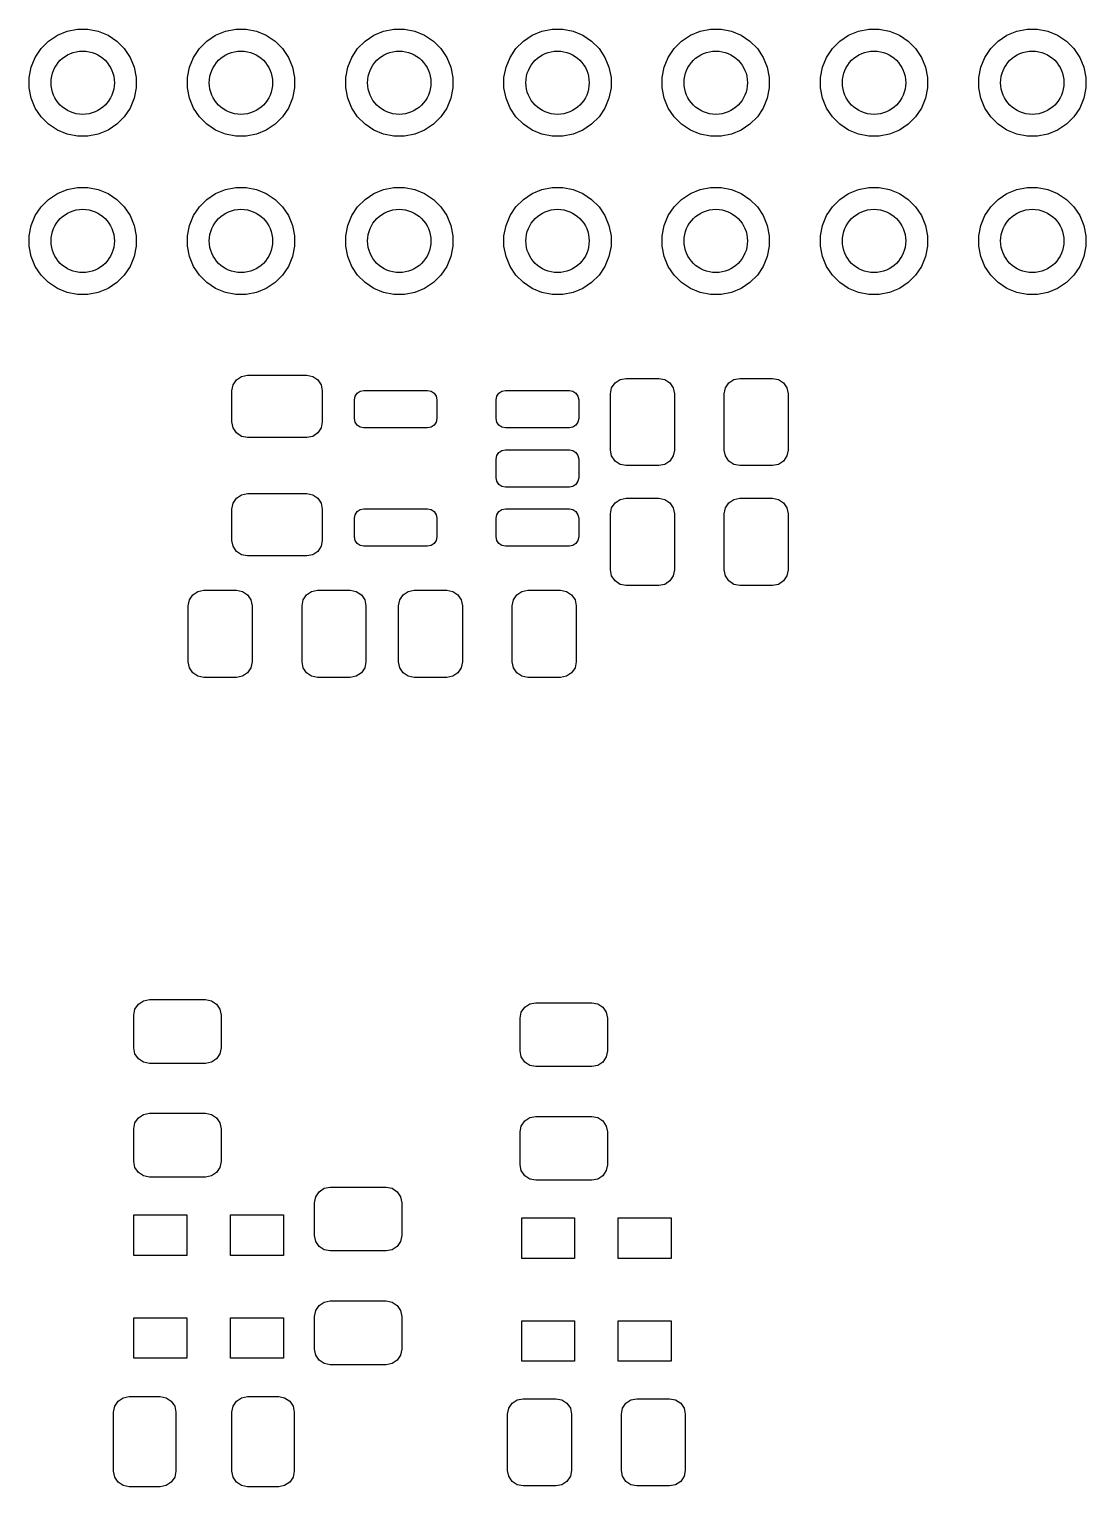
# Model space of a CAD drawing. Header units: inches. Extents: x 1.93 to 4.45, y -4.26 to -2.08.
# Drawn here: x 3.105 to 3.773, y -3.042 to -2.121 of the extents above; entities that cross this region are included whole.
import ezdxf

# ---------------------------------------------------------------- set-up
doc = ezdxf.new("R2010")
doc.units = ezdxf.units.IN
doc.header["$MEASUREMENT"] = 0
doc.layers.add('BLACK', color=250, linetype='CONTINUOUS')

msp = doc.modelspace()

# ---------------------------------------------------------------- linework, layer by layer
at = {"layer": 'BLACK', "linetype": 'CONTINUOUS'}
for p, q in [((3.11741, -2.12844), (3.12295, -2.12474)), ((3.12295, -2.12474), (3.12911, -2.12219)), ((3.12911, -2.12219), (3.13564, -2.12089)), ((3.13564, -2.12089), (3.14231, -2.12089)), ((3.14231, -2.12089), (3.14885, -2.12219)), ((3.14885, -2.12219), (3.155, -2.12474)), ((3.155, -2.12474), (3.16055, -2.12844)), ((3.21741, -2.12844), (3.22295, -2.12474)), ((3.22295, -2.12474), (3.22911, -2.12219)), ((3.22911, -2.12219), (3.23564, -2.12089)), ((3.23564, -2.12089), (3.24231, -2.12089)), ((3.24231, -2.12089), (3.24885, -2.12219)), ((3.24885, -2.12219), (3.255, -2.12474)), ((3.255, -2.12474), (3.26055, -2.12844)), ((3.31741, -2.12844), (3.32295, -2.12474)), ((3.32295, -2.12474), (3.32911, -2.12219)), ((3.32911, -2.12219), (3.33564, -2.12089)), ((3.33564, -2.12089), (3.34231, -2.12089)), ((3.34231, -2.12089), (3.34885, -2.12219)), ((3.34885, -2.12219), (3.355, -2.12474)), ((3.355, -2.12474), (3.36055, -2.12844)), ((3.41741, -2.12844), (3.42295, -2.12474)), ((3.42295, -2.12474), (3.42911, -2.12219)), ((3.42911, -2.12219), (3.43564, -2.12089)), ((3.43564, -2.12089), (3.44231, -2.12089)), ((3.44231, -2.12089), (3.44885, -2.12219)), ((3.44885, -2.12219), (3.455, -2.12474)), ((3.455, -2.12474), (3.46055, -2.12844)), ((3.51741, -2.12844), (3.52295, -2.12474)), ((3.52295, -2.12474), (3.52911, -2.12219)), ((3.52911, -2.12219), (3.53564, -2.12089)), ((3.53564, -2.12089), (3.54231, -2.12089)), ((3.54231, -2.12089), (3.54885, -2.12219)), ((3.54885, -2.12219), (3.555, -2.12474)), ((3.555, -2.12474), (3.56055, -2.12844)), ((3.61741, -2.12844), (3.62295, -2.12474)), ((3.62295, -2.12474), (3.62911, -2.12219)), ((3.62911, -2.12219), (3.63564, -2.12089)), ((3.63564, -2.12089), (3.64231, -2.12089)), ((3.64231, -2.12089), (3.64885, -2.12219)), ((3.64885, -2.12219), (3.655, -2.12474)), ((3.655, -2.12474), (3.66055, -2.12844)), ((3.71741, -2.12844), (3.72295, -2.12474)), ((3.72295, -2.12474), (3.72911, -2.12219)), ((3.72911, -2.12219), (3.73564, -2.12089)), ((3.73564, -2.12089), (3.74231, -2.12089)), ((3.74231, -2.12089), (3.74885, -2.12219)), ((3.74885, -2.12219), (3.755, -2.12474)), ((3.755, -2.12474), (3.76055, -2.12844)), ((3.10899, -2.1387), (3.11269, -2.13316)), ((3.11269, -2.13316), (3.11741, -2.12844)), ((3.16055, -2.12844), (3.16526, -2.13316)), ((3.16526, -2.13316), (3.16896, -2.1387)), ((3.20899, -2.1387), (3.21269, -2.13316)), ((3.21269, -2.13316), (3.21741, -2.12844)), ((3.26055, -2.12844), (3.26526, -2.13316)), ((3.26526, -2.13316), (3.26896, -2.1387)), ((3.30899, -2.1387), (3.31269, -2.13316)), ((3.31269, -2.13316), (3.31741, -2.12844)), ((3.36055, -2.12844), (3.36526, -2.13316)), ((3.36526, -2.13316), (3.36896, -2.1387)), ((3.40899, -2.1387), (3.41269, -2.13316)), ((3.41269, -2.13316), (3.41741, -2.12844)), ((3.46055, -2.12844), (3.46526, -2.13316)), ((3.46526, -2.13316), (3.46896, -2.1387)), ((3.50899, -2.1387), (3.51269, -2.13316)), ((3.51269, -2.13316), (3.51741, -2.12844)), ((3.56055, -2.12844), (3.56526, -2.13316)), ((3.56526, -2.13316), (3.56896, -2.1387)), ((3.60899, -2.1387), (3.61269, -2.13316)), ((3.61269, -2.13316), (3.61741, -2.12844)), ((3.66055, -2.12844), (3.66526, -2.13316)), ((3.66526, -2.13316), (3.66896, -2.1387)), ((3.70899, -2.1387), (3.71269, -2.13316)), ((3.71269, -2.13316), (3.71741, -2.12844)), ((3.76055, -2.12844), (3.76526, -2.13316)), ((3.76526, -2.13316), (3.76896, -2.1387)), ((3.10514, -2.15139), (3.10644, -2.14485)), ((3.10644, -2.14485), (3.10899, -2.1387)), ((3.16896, -2.1387), (3.17151, -2.14485)), ((3.17151, -2.14485), (3.17281, -2.15139)), ((3.20514, -2.15139), (3.20644, -2.14485)), ((3.20644, -2.14485), (3.20899, -2.1387)), ((3.26896, -2.1387), (3.27151, -2.14485)), ((3.27151, -2.14485), (3.27281, -2.15139)), ((3.30514, -2.15139), (3.30644, -2.14485)), ((3.30644, -2.14485), (3.30899, -2.1387)), ((3.36896, -2.1387), (3.37151, -2.14485)), ((3.37151, -2.14485), (3.37281, -2.15139)), ((3.40514, -2.15139), (3.40644, -2.14485)), ((3.40644, -2.14485), (3.40899, -2.1387)), ((3.46896, -2.1387), (3.47151, -2.14485)), ((3.47151, -2.14485), (3.47281, -2.15139)), ((3.50514, -2.15139), (3.50644, -2.14485)), ((3.50644, -2.14485), (3.50899, -2.1387)), ((3.56896, -2.1387), (3.57151, -2.14485)), ((3.57151, -2.14485), (3.57281, -2.15139)), ((3.60514, -2.15139), (3.60644, -2.14485)), ((3.60644, -2.14485), (3.60899, -2.1387)), ((3.66896, -2.1387), (3.67151, -2.14485)), ((3.67151, -2.14485), (3.67281, -2.15139)), ((3.70514, -2.15139), (3.70644, -2.14485)), ((3.70644, -2.14485), (3.70899, -2.1387)), ((3.76896, -2.1387), (3.77151, -2.14485)), ((3.77151, -2.14485), (3.77281, -2.15139)), ((3.10514, -2.15806), (3.10514, -2.15139)), ((3.17281, -2.15139), (3.17281, -2.15806)), ((3.20514, -2.15806), (3.20514, -2.15139)), ((3.27281, -2.15139), (3.27281, -2.15806)), ((3.30514, -2.15806), (3.30514, -2.15139)), ((3.37281, -2.15139), (3.37281, -2.15806)), ((3.40514, -2.15806), (3.40514, -2.15139)), ((3.47281, -2.15139), (3.47281, -2.15806)), ((3.50514, -2.15806), (3.50514, -2.15139)), ((3.57281, -2.15139), (3.57281, -2.15806)), ((3.60514, -2.15806), (3.60514, -2.15139)), ((3.67281, -2.15139), (3.67281, -2.15806)), ((3.70514, -2.15806), (3.70514, -2.15139)), ((3.77281, -2.15139), (3.77281, -2.15806)), ((3.10644, -2.16459), (3.10514, -2.15806)), ((3.17281, -2.15806), (3.17151, -2.16459)), ((3.20644, -2.16459), (3.20514, -2.15806)), ((3.27281, -2.15806), (3.27151, -2.16459)), ((3.30644, -2.16459), (3.30514, -2.15806)), ((3.37281, -2.15806), (3.37151, -2.16459)), ((3.40644, -2.16459), (3.40514, -2.15806)), ((3.47281, -2.15806), (3.47151, -2.16459)), ((3.50644, -2.16459), (3.50514, -2.15806)), ((3.57281, -2.15806), (3.57151, -2.16459)), ((3.60644, -2.16459), (3.60514, -2.15806)), ((3.67281, -2.15806), (3.67151, -2.16459)), ((3.70644, -2.16459), (3.70514, -2.15806)), ((3.77281, -2.15806), (3.77151, -2.16459)), ((3.10899, -2.17075), (3.10644, -2.16459)), ((3.11269, -2.17629), (3.10899, -2.17075)), ((3.16896, -2.17075), (3.16526, -2.17629)), ((3.17151, -2.16459), (3.16896, -2.17075)), ((3.20899, -2.17075), (3.20644, -2.16459)), ((3.21269, -2.17629), (3.20899, -2.17075)), ((3.26896, -2.17075), (3.26526, -2.17629)), ((3.27151, -2.16459), (3.26896, -2.17075)), ((3.30899, -2.17075), (3.30644, -2.16459)), ((3.31269, -2.17629), (3.30899, -2.17075)), ((3.36896, -2.17075), (3.36526, -2.17629)), ((3.37151, -2.16459), (3.36896, -2.17075)), ((3.40899, -2.17075), (3.40644, -2.16459)), ((3.41269, -2.17629), (3.40899, -2.17075)), ((3.46896, -2.17075), (3.46526, -2.17629)), ((3.47151, -2.16459), (3.46896, -2.17075)), ((3.50899, -2.17075), (3.50644, -2.16459)), ((3.51269, -2.17629), (3.50899, -2.17075)), ((3.56896, -2.17075), (3.56526, -2.17629)), ((3.57151, -2.16459), (3.56896, -2.17075)), ((3.60899, -2.17075), (3.60644, -2.16459)), ((3.61269, -2.17629), (3.60899, -2.17075)), ((3.66896, -2.17075), (3.66526, -2.17629)), ((3.67151, -2.16459), (3.66896, -2.17075)), ((3.70899, -2.17075), (3.70644, -2.16459)), ((3.71269, -2.17629), (3.70899, -2.17075)), ((3.76896, -2.17075), (3.76526, -2.17629)), ((3.77151, -2.16459), (3.76896, -2.17075)), ((3.11741, -2.18101), (3.11269, -2.17629)), ((3.12295, -2.18471), (3.11741, -2.18101)), ((3.16055, -2.18101), (3.155, -2.18471)), ((3.16526, -2.17629), (3.16055, -2.18101)), ((3.21741, -2.18101), (3.21269, -2.17629)), ((3.22295, -2.18471), (3.21741, -2.18101)), ((3.26055, -2.18101), (3.255, -2.18471)), ((3.26526, -2.17629), (3.26055, -2.18101)), ((3.31741, -2.18101), (3.31269, -2.17629)), ((3.32295, -2.18471), (3.31741, -2.18101)), ((3.36055, -2.18101), (3.355, -2.18471)), ((3.36526, -2.17629), (3.36055, -2.18101)), ((3.41741, -2.18101), (3.41269, -2.17629)), ((3.42295, -2.18471), (3.41741, -2.18101)), ((3.46055, -2.18101), (3.455, -2.18471)), ((3.46526, -2.17629), (3.46055, -2.18101)), ((3.51741, -2.18101), (3.51269, -2.17629)), ((3.52295, -2.18471), (3.51741, -2.18101)), ((3.56055, -2.18101), (3.555, -2.18471)), ((3.56526, -2.17629), (3.56055, -2.18101)), ((3.61741, -2.18101), (3.61269, -2.17629)), ((3.62295, -2.18471), (3.61741, -2.18101)), ((3.66055, -2.18101), (3.655, -2.18471)), ((3.66526, -2.17629), (3.66055, -2.18101)), ((3.71741, -2.18101), (3.71269, -2.17629)), ((3.72295, -2.18471), (3.71741, -2.18101)), ((3.76055, -2.18101), (3.755, -2.18471)), ((3.76526, -2.17629), (3.76055, -2.18101)), ((3.12911, -2.18726), (3.12295, -2.18471)), ((3.13564, -2.18856), (3.12911, -2.18726)), ((3.14231, -2.18856), (3.13564, -2.18856)), ((3.14885, -2.18726), (3.14231, -2.18856)), ((3.155, -2.18471), (3.14885, -2.18726)), ((3.22911, -2.18726), (3.22295, -2.18471)), ((3.23564, -2.18856), (3.22911, -2.18726)), ((3.24231, -2.18856), (3.23564, -2.18856)), ((3.24885, -2.18726), (3.24231, -2.18856)), ((3.255, -2.18471), (3.24885, -2.18726)), ((3.32911, -2.18726), (3.32295, -2.18471)), ((3.33564, -2.18856), (3.32911, -2.18726)), ((3.34231, -2.18856), (3.33564, -2.18856)), ((3.34885, -2.18726), (3.34231, -2.18856)), ((3.355, -2.18471), (3.34885, -2.18726)), ((3.42911, -2.18726), (3.42295, -2.18471)), ((3.43564, -2.18856), (3.42911, -2.18726)), ((3.44231, -2.18856), (3.43564, -2.18856)), ((3.44885, -2.18726), (3.44231, -2.18856)), ((3.455, -2.18471), (3.44885, -2.18726)), ((3.52911, -2.18726), (3.52295, -2.18471)), ((3.53564, -2.18856), (3.52911, -2.18726)), ((3.54231, -2.18856), (3.53564, -2.18856)), ((3.54885, -2.18726), (3.54231, -2.18856)), ((3.555, -2.18471), (3.54885, -2.18726)), ((3.62911, -2.18726), (3.62295, -2.18471)), ((3.63564, -2.18856), (3.62911, -2.18726)), ((3.64231, -2.18856), (3.63564, -2.18856)), ((3.64885, -2.18726), (3.64231, -2.18856)), ((3.655, -2.18471), (3.64885, -2.18726)), ((3.72911, -2.18726), (3.72295, -2.18471)), ((3.73564, -2.18856), (3.72911, -2.18726)), ((3.74231, -2.18856), (3.73564, -2.18856)), ((3.74885, -2.18726), (3.74231, -2.18856)), ((3.755, -2.18471), (3.74885, -2.18726)), ((3.11269, -2.23316), (3.11741, -2.22844)), ((3.11741, -2.22844), (3.12295, -2.22474)), ((3.12295, -2.22474), (3.12911, -2.22219)), ((3.12911, -2.22219), (3.13564, -2.22089)), ((3.13564, -2.22089), (3.14231, -2.22089)), ((3.14231, -2.22089), (3.14885, -2.22219)), ((3.14885, -2.22219), (3.155, -2.22474)), ((3.155, -2.22474), (3.16055, -2.22844)), ((3.16055, -2.22844), (3.16526, -2.23316)), ((3.21269, -2.23316), (3.21741, -2.22844)), ((3.21741, -2.22844), (3.22295, -2.22474)), ((3.22295, -2.22474), (3.22911, -2.22219)), ((3.22911, -2.22219), (3.23564, -2.22089)), ((3.23564, -2.22089), (3.24231, -2.22089)), ((3.24231, -2.22089), (3.24885, -2.22219)), ((3.24885, -2.22219), (3.255, -2.22474)), ((3.255, -2.22474), (3.26055, -2.22844)), ((3.26055, -2.22844), (3.26526, -2.23316)), ((3.31269, -2.23316), (3.31741, -2.22844)), ((3.31741, -2.22844), (3.32295, -2.22474)), ((3.32295, -2.22474), (3.32911, -2.22219)), ((3.32911, -2.22219), (3.33564, -2.22089)), ((3.33564, -2.22089), (3.34231, -2.22089)), ((3.34231, -2.22089), (3.34885, -2.22219)), ((3.34885, -2.22219), (3.355, -2.22474)), ((3.355, -2.22474), (3.36055, -2.22844)), ((3.36055, -2.22844), (3.36526, -2.23316)), ((3.41269, -2.23316), (3.41741, -2.22844)), ((3.41741, -2.22844), (3.42295, -2.22474)), ((3.42295, -2.22474), (3.42911, -2.22219)), ((3.42911, -2.22219), (3.43564, -2.22089)), ((3.43564, -2.22089), (3.44231, -2.22089)), ((3.44231, -2.22089), (3.44885, -2.22219)), ((3.44885, -2.22219), (3.455, -2.22474)), ((3.455, -2.22474), (3.46055, -2.22844)), ((3.46055, -2.22844), (3.46526, -2.23316)), ((3.51269, -2.23316), (3.51741, -2.22844)), ((3.51741, -2.22844), (3.52295, -2.22474)), ((3.52295, -2.22474), (3.52911, -2.22219)), ((3.52911, -2.22219), (3.53564, -2.22089)), ((3.53564, -2.22089), (3.54231, -2.22089)), ((3.54231, -2.22089), (3.54885, -2.22219)), ((3.54885, -2.22219), (3.555, -2.22474)), ((3.555, -2.22474), (3.56055, -2.22844)), ((3.56055, -2.22844), (3.56526, -2.23316)), ((3.61269, -2.23316), (3.61741, -2.22844)), ((3.61741, -2.22844), (3.62295, -2.22474)), ((3.62295, -2.22474), (3.62911, -2.22219)), ((3.62911, -2.22219), (3.63564, -2.22089)), ((3.63564, -2.22089), (3.64231, -2.22089)), ((3.64231, -2.22089), (3.64885, -2.22219)), ((3.64885, -2.22219), (3.655, -2.22474)), ((3.655, -2.22474), (3.66055, -2.22844)), ((3.66055, -2.22844), (3.66526, -2.23316)), ((3.71269, -2.23316), (3.71741, -2.22844)), ((3.71741, -2.22844), (3.72295, -2.22474)), ((3.72295, -2.22474), (3.72911, -2.22219)), ((3.72911, -2.22219), (3.73564, -2.22089)), ((3.73564, -2.22089), (3.74231, -2.22089)), ((3.74231, -2.22089), (3.74885, -2.22219)), ((3.74885, -2.22219), (3.755, -2.22474)), ((3.755, -2.22474), (3.76055, -2.22844)), ((3.76055, -2.22844), (3.76526, -2.23316)), ((3.10899, -2.2387), (3.11269, -2.23316)), ((3.16526, -2.23316), (3.16896, -2.2387)), ((3.20899, -2.2387), (3.21269, -2.23316)), ((3.26526, -2.23316), (3.26896, -2.2387)), ((3.30899, -2.2387), (3.31269, -2.23316)), ((3.36526, -2.23316), (3.36896, -2.2387)), ((3.40899, -2.2387), (3.41269, -2.23316)), ((3.46526, -2.23316), (3.46896, -2.2387)), ((3.50899, -2.2387), (3.51269, -2.23316)), ((3.56526, -2.23316), (3.56896, -2.2387)), ((3.60899, -2.2387), (3.61269, -2.23316)), ((3.66526, -2.23316), (3.66896, -2.2387)), ((3.70899, -2.2387), (3.71269, -2.23316)), ((3.76526, -2.23316), (3.76896, -2.2387)), ((3.10514, -2.25139), (3.10644, -2.24485)), ((3.10644, -2.24485), (3.10899, -2.2387)), ((3.16896, -2.2387), (3.17151, -2.24485)), ((3.17151, -2.24485), (3.17281, -2.25139)), ((3.20514, -2.25139), (3.20644, -2.24485)), ((3.20644, -2.24485), (3.20899, -2.2387)), ((3.26896, -2.2387), (3.27151, -2.24485)), ((3.27151, -2.24485), (3.27281, -2.25139)), ((3.30514, -2.25139), (3.30644, -2.24485)), ((3.30644, -2.24485), (3.30899, -2.2387)), ((3.36896, -2.2387), (3.37151, -2.24485)), ((3.37151, -2.24485), (3.37281, -2.25139)), ((3.40514, -2.25139), (3.40644, -2.24485)), ((3.40644, -2.24485), (3.40899, -2.2387)), ((3.46896, -2.2387), (3.47151, -2.24485)), ((3.47151, -2.24485), (3.47281, -2.25139)), ((3.50514, -2.25139), (3.50644, -2.24485)), ((3.50644, -2.24485), (3.50899, -2.2387)), ((3.56896, -2.2387), (3.57151, -2.24485)), ((3.57151, -2.24485), (3.57281, -2.25139)), ((3.60514, -2.25139), (3.60644, -2.24485)), ((3.60644, -2.24485), (3.60899, -2.2387)), ((3.66896, -2.2387), (3.67151, -2.24485)), ((3.67151, -2.24485), (3.67281, -2.25139)), ((3.70514, -2.25139), (3.70644, -2.24485)), ((3.70644, -2.24485), (3.70899, -2.2387)), ((3.76896, -2.2387), (3.77151, -2.24485)), ((3.77151, -2.24485), (3.77281, -2.25139)), ((3.10514, -2.25806), (3.10514, -2.25139)), ((3.17281, -2.25139), (3.17281, -2.25806)), ((3.20514, -2.25806), (3.20514, -2.25139)), ((3.27281, -2.25139), (3.27281, -2.25806)), ((3.30514, -2.25806), (3.30514, -2.25139)), ((3.37281, -2.25139), (3.37281, -2.25806)), ((3.40514, -2.25806), (3.40514, -2.25139)), ((3.47281, -2.25139), (3.47281, -2.25806)), ((3.50514, -2.25806), (3.50514, -2.25139)), ((3.57281, -2.25139), (3.57281, -2.25806)), ((3.60514, -2.25806), (3.60514, -2.25139)), ((3.67281, -2.25139), (3.67281, -2.25806)), ((3.70514, -2.25806), (3.70514, -2.25139)), ((3.77281, -2.25139), (3.77281, -2.25806)), ((3.10644, -2.26459), (3.10514, -2.25806)), ((3.10899, -2.27075), (3.10644, -2.26459)), ((3.17151, -2.26459), (3.16896, -2.27075)), ((3.17281, -2.25806), (3.17151, -2.26459)), ((3.20644, -2.26459), (3.20514, -2.25806)), ((3.20899, -2.27075), (3.20644, -2.26459)), ((3.27151, -2.26459), (3.26896, -2.27075)), ((3.27281, -2.25806), (3.27151, -2.26459)), ((3.30644, -2.26459), (3.30514, -2.25806)), ((3.30899, -2.27075), (3.30644, -2.26459)), ((3.37151, -2.26459), (3.36896, -2.27075)), ((3.37281, -2.25806), (3.37151, -2.26459)), ((3.40644, -2.26459), (3.40514, -2.25806)), ((3.40899, -2.27075), (3.40644, -2.26459)), ((3.47151, -2.26459), (3.46896, -2.27075)), ((3.47281, -2.25806), (3.47151, -2.26459)), ((3.50644, -2.26459), (3.50514, -2.25806)), ((3.50899, -2.27075), (3.50644, -2.26459)), ((3.57151, -2.26459), (3.56896, -2.27075)), ((3.57281, -2.25806), (3.57151, -2.26459)), ((3.60644, -2.26459), (3.60514, -2.25806)), ((3.60899, -2.27075), (3.60644, -2.26459)), ((3.67151, -2.26459), (3.66896, -2.27075)), ((3.67281, -2.25806), (3.67151, -2.26459)), ((3.70644, -2.26459), (3.70514, -2.25806)), ((3.70899, -2.27075), (3.70644, -2.26459)), ((3.77151, -2.26459), (3.76896, -2.27075)), ((3.77281, -2.25806), (3.77151, -2.26459)), ((3.11269, -2.27629), (3.10899, -2.27075)), ((3.16896, -2.27075), (3.16526, -2.27629)), ((3.21269, -2.27629), (3.20899, -2.27075)), ((3.26896, -2.27075), (3.26526, -2.27629)), ((3.31269, -2.27629), (3.30899, -2.27075)), ((3.36896, -2.27075), (3.36526, -2.27629)), ((3.41269, -2.27629), (3.40899, -2.27075)), ((3.46896, -2.27075), (3.46526, -2.27629)), ((3.51269, -2.27629), (3.50899, -2.27075)), ((3.56896, -2.27075), (3.56526, -2.27629)), ((3.61269, -2.27629), (3.60899, -2.27075)), ((3.66896, -2.27075), (3.66526, -2.27629)), ((3.71269, -2.27629), (3.70899, -2.27075)), ((3.76896, -2.27075), (3.76526, -2.27629)), ((3.11741, -2.28101), (3.11269, -2.27629)), ((3.12295, -2.28471), (3.11741, -2.28101)), ((3.16055, -2.28101), (3.155, -2.28471)), ((3.16526, -2.27629), (3.16055, -2.28101)), ((3.21741, -2.28101), (3.21269, -2.27629)), ((3.22295, -2.28471), (3.21741, -2.28101)), ((3.26055, -2.28101), (3.255, -2.28471)), ((3.26526, -2.27629), (3.26055, -2.28101)), ((3.31741, -2.28101), (3.31269, -2.27629)), ((3.32295, -2.28471), (3.31741, -2.28101)), ((3.36055, -2.28101), (3.355, -2.28471)), ((3.36526, -2.27629), (3.36055, -2.28101)), ((3.41741, -2.28101), (3.41269, -2.27629)), ((3.42295, -2.28471), (3.41741, -2.28101)), ((3.46055, -2.28101), (3.455, -2.28471)), ((3.46526, -2.27629), (3.46055, -2.28101)), ((3.51741, -2.28101), (3.51269, -2.27629)), ((3.52295, -2.28471), (3.51741, -2.28101)), ((3.56055, -2.28101), (3.555, -2.28471)), ((3.56526, -2.27629), (3.56055, -2.28101)), ((3.61741, -2.28101), (3.61269, -2.27629)), ((3.62295, -2.28471), (3.61741, -2.28101)), ((3.66055, -2.28101), (3.655, -2.28471)), ((3.66526, -2.27629), (3.66055, -2.28101)), ((3.71741, -2.28101), (3.71269, -2.27629)), ((3.72295, -2.28471), (3.71741, -2.28101)), ((3.76055, -2.28101), (3.755, -2.28471)), ((3.76526, -2.27629), (3.76055, -2.28101)), ((3.12911, -2.28726), (3.12295, -2.28471)), ((3.13564, -2.28856), (3.12911, -2.28726)), ((3.14231, -2.28856), (3.13564, -2.28856)), ((3.14885, -2.28726), (3.14231, -2.28856)), ((3.155, -2.28471), (3.14885, -2.28726)), ((3.22911, -2.28726), (3.22295, -2.28471)), ((3.23564, -2.28856), (3.22911, -2.28726)), ((3.24231, -2.28856), (3.23564, -2.28856)), ((3.24885, -2.28726), (3.24231, -2.28856)), ((3.255, -2.28471), (3.24885, -2.28726)), ((3.32911, -2.28726), (3.32295, -2.28471)), ((3.33564, -2.28856), (3.32911, -2.28726)), ((3.34231, -2.28856), (3.33564, -2.28856)), ((3.34885, -2.28726), (3.34231, -2.28856)), ((3.355, -2.28471), (3.34885, -2.28726)), ((3.42911, -2.28726), (3.42295, -2.28471)), ((3.43564, -2.28856), (3.42911, -2.28726)), ((3.44231, -2.28856), (3.43564, -2.28856)), ((3.44885, -2.28726), (3.44231, -2.28856)), ((3.455, -2.28471), (3.44885, -2.28726)), ((3.52911, -2.28726), (3.52295, -2.28471)), ((3.53564, -2.28856), (3.52911, -2.28726)), ((3.54231, -2.28856), (3.53564, -2.28856)), ((3.54885, -2.28726), (3.54231, -2.28856)), ((3.555, -2.28471), (3.54885, -2.28726)), ((3.62911, -2.28726), (3.62295, -2.28471)), ((3.63564, -2.28856), (3.62911, -2.28726)), ((3.64231, -2.28856), (3.63564, -2.28856)), ((3.64885, -2.28726), (3.64231, -2.28856)), ((3.655, -2.28471), (3.64885, -2.28726)), ((3.72911, -2.28726), (3.72295, -2.28471)), ((3.73564, -2.28856), (3.72911, -2.28726)), ((3.74231, -2.28856), (3.73564, -2.28856)), ((3.74885, -2.28726), (3.74231, -2.28856)), ((3.755, -2.28471), (3.74885, -2.28726)), ((3.23327, -2.34941), (3.23402, -2.34564)), ((3.23402, -2.34564), (3.23615, -2.34245)), ((3.23615, -2.34245), (3.23934, -2.34032)), ((3.23934, -2.34032), (3.24311, -2.33957)), ((3.24311, -2.33957), (3.28051, -2.33957)), ((3.28051, -2.33957), (3.28428, -2.34032)), ((3.28428, -2.34032), (3.28747, -2.34245)), ((3.28747, -2.34245), (3.28961, -2.34564)), ((3.28961, -2.34564), (3.29035, -2.34941)), ((3.47244, -2.35138), (3.47319, -2.34761)), ((3.47319, -2.34761), (3.47532, -2.34442)), ((3.47532, -2.34442), (3.47852, -2.34228)), ((3.47852, -2.34228), (3.48228, -2.34154)), ((3.48228, -2.34154), (3.50295, -2.34154)), ((3.50295, -2.34154), (3.50672, -2.34228)), ((3.50672, -2.34228), (3.50991, -2.34442)), ((3.50991, -2.34442), (3.51205, -2.34761)), ((3.51205, -2.34761), (3.5128, -2.35138)), ((3.54429, -2.35138), (3.54504, -2.34761)), ((3.54504, -2.34761), (3.54717, -2.34442)), ((3.54717, -2.34442), (3.55037, -2.34228)), ((3.55037, -2.34228), (3.55413, -2.34154)), ((3.55413, -2.34154), (3.5748, -2.34154)), ((3.5748, -2.34154), (3.57857, -2.34228)), ((3.57857, -2.34228), (3.58176, -2.34442)), ((3.58176, -2.34442), (3.5839, -2.34761)), ((3.5839, -2.34761), (3.58465, -2.35138)), ((3.23327, -2.36909), (3.23327, -2.34941)), ((3.29035, -2.34941), (3.29035, -2.36909)), ((3.31063, -2.35512), (3.31108, -2.35286)), ((3.31063, -2.36693), (3.31063, -2.35512)), ((3.31108, -2.35286), (3.31236, -2.35094)), ((3.31236, -2.35094), (3.31428, -2.34966)), ((3.31428, -2.34966), (3.31654, -2.34921)), ((3.31654, -2.34921), (3.35689, -2.34921)), ((3.35689, -2.34921), (3.35915, -2.34966)), ((3.35915, -2.34966), (3.36107, -2.35094)), ((3.36107, -2.35094), (3.36235, -2.35286)), ((3.36235, -2.35286), (3.3628, -2.35512)), ((3.3628, -2.35512), (3.3628, -2.36693)), ((3.4002, -2.35512), (3.40065, -2.35286)), ((3.4002, -2.36693), (3.4002, -2.35512)), ((3.40065, -2.35286), (3.40193, -2.35094)), ((3.40193, -2.35094), (3.40384, -2.34966)), ((3.40384, -2.34966), (3.4061, -2.34921)), ((3.4061, -2.34921), (3.44646, -2.34921)), ((3.44646, -2.34921), (3.44872, -2.34966)), ((3.44872, -2.34966), (3.45063, -2.35094)), ((3.45063, -2.35094), (3.45191, -2.35286)), ((3.45191, -2.35286), (3.45236, -2.35512)), ((3.45236, -2.35512), (3.45236, -2.36693)), ((3.47244, -2.38681), (3.47244, -2.35138)), ((3.5128, -2.35138), (3.5128, -2.38681)), ((3.54429, -2.38681), (3.54429, -2.35138)), ((3.58465, -2.35138), (3.58465, -2.38681)), ((3.31108, -2.36919), (3.31063, -2.36693)), ((3.3628, -2.36693), (3.36235, -2.36919)), ((3.40065, -2.36919), (3.4002, -2.36693)), ((3.45236, -2.36693), (3.45191, -2.36919)), ((3.23402, -2.37286), (3.23327, -2.36909)), ((3.23615, -2.37605), (3.23402, -2.37286)), ((3.23934, -2.37819), (3.23615, -2.37605)), ((3.28747, -2.37605), (3.28428, -2.37819)), ((3.28961, -2.37286), (3.28747, -2.37605)), ((3.29035, -2.36909), (3.28961, -2.37286)), ((3.31236, -2.3711), (3.31108, -2.36919)), ((3.31428, -2.37239), (3.31236, -2.3711)), ((3.31654, -2.37283), (3.31428, -2.37239)), ((3.35689, -2.37283), (3.31654, -2.37283)), ((3.35915, -2.37239), (3.35689, -2.37283)), ((3.36107, -2.3711), (3.35915, -2.37239)), ((3.36235, -2.36919), (3.36107, -2.3711)), ((3.40193, -2.3711), (3.40065, -2.36919)), ((3.40384, -2.37239), (3.40193, -2.3711)), ((3.4061, -2.37283), (3.40384, -2.37239)), ((3.44646, -2.37283), (3.4061, -2.37283)), ((3.44872, -2.37239), (3.44646, -2.37283)), ((3.45063, -2.3711), (3.44872, -2.37239)), ((3.45191, -2.36919), (3.45063, -2.3711)), ((3.24311, -2.37894), (3.23934, -2.37819)), ((3.28051, -2.37894), (3.24311, -2.37894)), ((3.28428, -2.37819), (3.28051, -2.37894)), ((3.4002, -2.39252), (3.40065, -2.39026)), ((3.4002, -2.40433), (3.4002, -2.39252)), ((3.40065, -2.39026), (3.40193, -2.38834)), ((3.40193, -2.38834), (3.40384, -2.38706)), ((3.40384, -2.38706), (3.4061, -2.38661)), ((3.4061, -2.38661), (3.44646, -2.38661)), ((3.44646, -2.38661), (3.44872, -2.38706)), ((3.44872, -2.38706), (3.45063, -2.38834)), ((3.45063, -2.38834), (3.45191, -2.39026)), ((3.45191, -2.39026), (3.45236, -2.39252)), ((3.45236, -2.39252), (3.45236, -2.40433)), ((3.47319, -2.39058), (3.47244, -2.38681)), ((3.47532, -2.39377), (3.47319, -2.39058)), ((3.47852, -2.3959), (3.47532, -2.39377)), ((3.50991, -2.39377), (3.50672, -2.3959)), ((3.51205, -2.39058), (3.50991, -2.39377)), ((3.5128, -2.38681), (3.51205, -2.39058)), ((3.54504, -2.39058), (3.54429, -2.38681)), ((3.54717, -2.39377), (3.54504, -2.39058)), ((3.55037, -2.3959), (3.54717, -2.39377)), ((3.58176, -2.39377), (3.57857, -2.3959)), ((3.5839, -2.39058), (3.58176, -2.39377)), ((3.58465, -2.38681), (3.5839, -2.39058)), ((3.48228, -2.39665), (3.47852, -2.3959)), ((3.50295, -2.39665), (3.48228, -2.39665)), ((3.50672, -2.3959), (3.50295, -2.39665)), ((3.55413, -2.39665), (3.55037, -2.3959)), ((3.5748, -2.39665), (3.55413, -2.39665)), ((3.57857, -2.3959), (3.5748, -2.39665)), ((3.40065, -2.40659), (3.4002, -2.40433)), ((3.40193, -2.40851), (3.40065, -2.40659)), ((3.40384, -2.40979), (3.40193, -2.40851)), ((3.4061, -2.41024), (3.40384, -2.40979)), ((3.44646, -2.41024), (3.4061, -2.41024)), ((3.44872, -2.40979), (3.44646, -2.41024)), ((3.45063, -2.40851), (3.44872, -2.40979)), ((3.45191, -2.40659), (3.45063, -2.40851)), ((3.45236, -2.40433), (3.45191, -2.40659)), ((3.23327, -2.42421), (3.23402, -2.42045)), ((3.23402, -2.42045), (3.23615, -2.41725)), ((3.23615, -2.41725), (3.23934, -2.41512)), ((3.23934, -2.41512), (3.24311, -2.41437)), ((3.24311, -2.41437), (3.28051, -2.41437)), ((3.28051, -2.41437), (3.28428, -2.41512)), ((3.28428, -2.41512), (3.28747, -2.41725)), ((3.28747, -2.41725), (3.28961, -2.42045)), ((3.28961, -2.42045), (3.29035, -2.42421)), ((3.47319, -2.4234), (3.47532, -2.42021)), ((3.47532, -2.42021), (3.47852, -2.41807)), ((3.47852, -2.41807), (3.48228, -2.41732)), ((3.48228, -2.41732), (3.50295, -2.41732)), ((3.50295, -2.41732), (3.50672, -2.41807)), ((3.50672, -2.41807), (3.50991, -2.42021)), ((3.50991, -2.42021), (3.51205, -2.4234)), ((3.54504, -2.4234), (3.54717, -2.42021)), ((3.54717, -2.42021), (3.55037, -2.41807)), ((3.55037, -2.41807), (3.55413, -2.41732)), ((3.55413, -2.41732), (3.5748, -2.41732)), ((3.5748, -2.41732), (3.57857, -2.41807)), ((3.57857, -2.41807), (3.58176, -2.42021)), ((3.58176, -2.42021), (3.5839, -2.4234)), ((3.23327, -2.4439), (3.23327, -2.42421)), ((3.29035, -2.42421), (3.29035, -2.4439)), ((3.31063, -2.42992), (3.31108, -2.42766)), ((3.31063, -2.44173), (3.31063, -2.42992)), ((3.31108, -2.42766), (3.31236, -2.42575)), ((3.31236, -2.42575), (3.31428, -2.42447)), ((3.31428, -2.42447), (3.31654, -2.42402)), ((3.31654, -2.42402), (3.35689, -2.42402)), ((3.35689, -2.42402), (3.35915, -2.42447)), ((3.35915, -2.42447), (3.36107, -2.42575)), ((3.36107, -2.42575), (3.36235, -2.42766)), ((3.36235, -2.42766), (3.3628, -2.42992)), ((3.3628, -2.42992), (3.3628, -2.44173)), ((3.4002, -2.42992), (3.40065, -2.42766)), ((3.4002, -2.44173), (3.4002, -2.42992)), ((3.40065, -2.42766), (3.40193, -2.42575)), ((3.40193, -2.42575), (3.40384, -2.42447)), ((3.40384, -2.42447), (3.4061, -2.42402)), ((3.4061, -2.42402), (3.44646, -2.42402)), ((3.44646, -2.42402), (3.44872, -2.42447)), ((3.44872, -2.42447), (3.45063, -2.42575)), ((3.45063, -2.42575), (3.45191, -2.42766)), ((3.45191, -2.42766), (3.45236, -2.42992)), ((3.45236, -2.42992), (3.45236, -2.44173)), ((3.47244, -2.42717), (3.47319, -2.4234)), ((3.47244, -2.4626), (3.47244, -2.42717)), ((3.51205, -2.4234), (3.5128, -2.42717)), ((3.5128, -2.42717), (3.5128, -2.4626)), ((3.54429, -2.42717), (3.54504, -2.4234)), ((3.54429, -2.4626), (3.54429, -2.42717)), ((3.5839, -2.4234), (3.58465, -2.42717)), ((3.58465, -2.42717), (3.58465, -2.4626)), ((3.23402, -2.44766), (3.23327, -2.4439)), ((3.23615, -2.45086), (3.23402, -2.44766)), ((3.28961, -2.44766), (3.28747, -2.45086)), ((3.29035, -2.4439), (3.28961, -2.44766)), ((3.31108, -2.44399), (3.31063, -2.44173)), ((3.31236, -2.44591), (3.31108, -2.44399)), ((3.31428, -2.44719), (3.31236, -2.44591)), ((3.31654, -2.44764), (3.31428, -2.44719)), ((3.35689, -2.44764), (3.31654, -2.44764)), ((3.35915, -2.44719), (3.35689, -2.44764)), ((3.36107, -2.44591), (3.35915, -2.44719)), ((3.36235, -2.44399), (3.36107, -2.44591)), ((3.3628, -2.44173), (3.36235, -2.44399)), ((3.40065, -2.44399), (3.4002, -2.44173)), ((3.40193, -2.44591), (3.40065, -2.44399)), ((3.40384, -2.44719), (3.40193, -2.44591)), ((3.4061, -2.44764), (3.40384, -2.44719)), ((3.44646, -2.44764), (3.4061, -2.44764)), ((3.44872, -2.44719), (3.44646, -2.44764)), ((3.45063, -2.44591), (3.44872, -2.44719)), ((3.45191, -2.44399), (3.45063, -2.44591)), ((3.45236, -2.44173), (3.45191, -2.44399)), ((3.23934, -2.45299), (3.23615, -2.45086)), ((3.24311, -2.45374), (3.23934, -2.45299)), ((3.28051, -2.45374), (3.24311, -2.45374)), ((3.28428, -2.45299), (3.28051, -2.45374)), ((3.28747, -2.45086), (3.28428, -2.45299)), ((3.47319, -2.46637), (3.47244, -2.4626)), ((3.47532, -2.46956), (3.47319, -2.46637)), ((3.51205, -2.46637), (3.50991, -2.46956)), ((3.5128, -2.4626), (3.51205, -2.46637)), ((3.54504, -2.46637), (3.54429, -2.4626)), ((3.54717, -2.46956), (3.54504, -2.46637)), ((3.5839, -2.46637), (3.58176, -2.46956)), ((3.58465, -2.4626), (3.5839, -2.46637)), ((3.20859, -2.47828), (3.21178, -2.47614)), ((3.21178, -2.47614), (3.21555, -2.47539)), ((3.21555, -2.47539), (3.23622, -2.47539)), ((3.23622, -2.47539), (3.23999, -2.47614)), ((3.23999, -2.47614), (3.24318, -2.47828)), ((3.28044, -2.47828), (3.28363, -2.47614)), ((3.28363, -2.47614), (3.2874, -2.47539)), ((3.2874, -2.47539), (3.30807, -2.47539)), ((3.30807, -2.47539), (3.31184, -2.47614)), ((3.31184, -2.47614), (3.31503, -2.47828)), ((3.34147, -2.47828), (3.34466, -2.47614)), ((3.34466, -2.47614), (3.34843, -2.47539)), ((3.34843, -2.47539), (3.36909, -2.47539)), ((3.36909, -2.47539), (3.37286, -2.47614)), ((3.37286, -2.47614), (3.37605, -2.47828)), ((3.41332, -2.47828), (3.41651, -2.47614)), ((3.41651, -2.47614), (3.42028, -2.47539)), ((3.42028, -2.47539), (3.44094, -2.47539)), ((3.44094, -2.47539), (3.44471, -2.47614)), ((3.44471, -2.47614), (3.4479, -2.47828)), ((3.47852, -2.47169), (3.47532, -2.46956)), ((3.48228, -2.47244), (3.47852, -2.47169)), ((3.50295, -2.47244), (3.48228, -2.47244)), ((3.50672, -2.47169), (3.50295, -2.47244)), ((3.50991, -2.46956), (3.50672, -2.47169)), ((3.55037, -2.47169), (3.54717, -2.46956)), ((3.55413, -2.47244), (3.55037, -2.47169)), ((3.5748, -2.47244), (3.55413, -2.47244)), ((3.57857, -2.47169), (3.5748, -2.47244)), ((3.58176, -2.46956), (3.57857, -2.47169)), ((3.20571, -2.48524), (3.20646, -2.48147)), ((3.20571, -2.52067), (3.20571, -2.48524)), ((3.20646, -2.48147), (3.20859, -2.47828)), ((3.24318, -2.47828), (3.24531, -2.48147)), ((3.24531, -2.48147), (3.24606, -2.48524)), ((3.24606, -2.48524), (3.24606, -2.52067)), ((3.27756, -2.48524), (3.27831, -2.48147)), ((3.27756, -2.52067), (3.27756, -2.48524)), ((3.27831, -2.48147), (3.28044, -2.47828)), ((3.31503, -2.47828), (3.31716, -2.48147)), ((3.31716, -2.48147), (3.31791, -2.48524)), ((3.31791, -2.48524), (3.31791, -2.52067)), ((3.33858, -2.48524), (3.33933, -2.48147)), ((3.33858, -2.52067), (3.33858, -2.48524)), ((3.33933, -2.48147), (3.34147, -2.47828)), ((3.37605, -2.47828), (3.37819, -2.48147)), ((3.37819, -2.48147), (3.37894, -2.48524)), ((3.37894, -2.48524), (3.37894, -2.52067)), ((3.41043, -2.48524), (3.41118, -2.48147)), ((3.41043, -2.52067), (3.41043, -2.48524)), ((3.41118, -2.48147), (3.41332, -2.47828)), ((3.4479, -2.47828), (3.45004, -2.48147)), ((3.45004, -2.48147), (3.45079, -2.48524)), ((3.45079, -2.48524), (3.45079, -2.52067)), ((3.20646, -2.52444), (3.20571, -2.52067)), ((3.24606, -2.52067), (3.24531, -2.52444)), ((3.27831, -2.52444), (3.27756, -2.52067)), ((3.31791, -2.52067), (3.31716, -2.52444)), ((3.33933, -2.52444), (3.33858, -2.52067)), ((3.37894, -2.52067), (3.37819, -2.52444)), ((3.41118, -2.52444), (3.41043, -2.52067)), ((3.45079, -2.52067), (3.45004, -2.52444)), ((3.20859, -2.52763), (3.20646, -2.52444)), ((3.21178, -2.52976), (3.20859, -2.52763)), ((3.21555, -2.53051), (3.21178, -2.52976)), ((3.23622, -2.53051), (3.21555, -2.53051)), ((3.23999, -2.52976), (3.23622, -2.53051)), ((3.24318, -2.52763), (3.23999, -2.52976)), ((3.24531, -2.52444), (3.24318, -2.52763)), ((3.28044, -2.52763), (3.27831, -2.52444)), ((3.28363, -2.52976), (3.28044, -2.52763)), ((3.2874, -2.53051), (3.28363, -2.52976)), ((3.30807, -2.53051), (3.2874, -2.53051)), ((3.31184, -2.52976), (3.30807, -2.53051)), ((3.31503, -2.52763), (3.31184, -2.52976)), ((3.31716, -2.52444), (3.31503, -2.52763)), ((3.34147, -2.52763), (3.33933, -2.52444)), ((3.34466, -2.52976), (3.34147, -2.52763)), ((3.34843, -2.53051), (3.34466, -2.52976)), ((3.36909, -2.53051), (3.34843, -2.53051)), ((3.37286, -2.52976), (3.36909, -2.53051)), ((3.37605, -2.52763), (3.37286, -2.52976)), ((3.37819, -2.52444), (3.37605, -2.52763)), ((3.41332, -2.52763), (3.41118, -2.52444)), ((3.41651, -2.52976), (3.41332, -2.52763)), ((3.42028, -2.53051), (3.41651, -2.52976)), ((3.44094, -2.53051), (3.42028, -2.53051)), ((3.44471, -2.52976), (3.44094, -2.53051)), ((3.4479, -2.52763), (3.44471, -2.52976)), ((3.45004, -2.52444), (3.4479, -2.52763)), ((3.17414, -2.73694), (3.17734, -2.7348)), ((3.17734, -2.7348), (3.1811, -2.73406)), ((3.1811, -2.73406), (3.21654, -2.73406)), ((3.21654, -2.73406), (3.2203, -2.7348)), ((3.2203, -2.7348), (3.2235, -2.73694)), ((3.17126, -2.7439), (3.17201, -2.74013)), ((3.17126, -2.76457), (3.17126, -2.7439)), ((3.17201, -2.74013), (3.17414, -2.73694)), ((3.2235, -2.73694), (3.22563, -2.74013)), ((3.22563, -2.74013), (3.22638, -2.7439)), ((3.22638, -2.7439), (3.22638, -2.76457)), ((3.41535, -2.74587), (3.4161, -2.7421)), ((3.4161, -2.7421), (3.41824, -2.73891)), ((3.41824, -2.73891), (3.42143, -2.73677)), ((3.42143, -2.73677), (3.4252, -2.73602)), ((3.4252, -2.73602), (3.46063, -2.73602)), ((3.46063, -2.73602), (3.4644, -2.73677)), ((3.4644, -2.73677), (3.46759, -2.73891)), ((3.46759, -2.73891), (3.46972, -2.7421)), ((3.46972, -2.7421), (3.47047, -2.74587)), ((3.41535, -2.76654), (3.41535, -2.74587)), ((3.47047, -2.74587), (3.47047, -2.76654)), ((3.17201, -2.76833), (3.17126, -2.76457)), ((3.17414, -2.77153), (3.17201, -2.76833)), ((3.17734, -2.77366), (3.17414, -2.77153)), ((3.2235, -2.77153), (3.2203, -2.77366)), ((3.22563, -2.76833), (3.2235, -2.77153)), ((3.22638, -2.76457), (3.22563, -2.76833)), ((3.4161, -2.7703), (3.41535, -2.76654)), ((3.41824, -2.7735), (3.4161, -2.7703)), ((3.46972, -2.7703), (3.46759, -2.7735)), ((3.47047, -2.76654), (3.46972, -2.7703)), ((3.1811, -2.77441), (3.17734, -2.77366)), ((3.21654, -2.77441), (3.1811, -2.77441)), ((3.2203, -2.77366), (3.21654, -2.77441)), ((3.42143, -2.77563), (3.41824, -2.7735)), ((3.4252, -2.77638), (3.42143, -2.77563)), ((3.46063, -2.77638), (3.4252, -2.77638)), ((3.4644, -2.77563), (3.46063, -2.77638)), ((3.46759, -2.7735), (3.4644, -2.77563)), ((3.17201, -2.81198), (3.17414, -2.80879)), ((3.17414, -2.80879), (3.17734, -2.80665)), ((3.17734, -2.80665), (3.1811, -2.80591)), ((3.1811, -2.80591), (3.21654, -2.80591)), ((3.21654, -2.80591), (3.2203, -2.80665)), ((3.2203, -2.80665), (3.2235, -2.80879)), ((3.2235, -2.80879), (3.22563, -2.81198)), ((3.41824, -2.81076), (3.42143, -2.80862)), ((3.42143, -2.80862), (3.4252, -2.80787)), ((3.4252, -2.80787), (3.46063, -2.80787)), ((3.46063, -2.80787), (3.4644, -2.80862)), ((3.4644, -2.80862), (3.46759, -2.81076)), ((3.17126, -2.81575), (3.17201, -2.81198)), ((3.17126, -2.83642), (3.17126, -2.81575)), ((3.22563, -2.81198), (3.22638, -2.81575)), ((3.22638, -2.81575), (3.22638, -2.83642)), ((3.41535, -2.81772), (3.4161, -2.81395)), ((3.41535, -2.83839), (3.41535, -2.81772)), ((3.4161, -2.81395), (3.41824, -2.81076)), ((3.46759, -2.81076), (3.46972, -2.81395)), ((3.46972, -2.81395), (3.47047, -2.81772)), ((3.47047, -2.81772), (3.47047, -2.83839)), ((3.17201, -2.84018), (3.17126, -2.83642)), ((3.22638, -2.83642), (3.22563, -2.84018)), ((3.17414, -2.84338), (3.17201, -2.84018)), ((3.17734, -2.84551), (3.17414, -2.84338)), ((3.1811, -2.84626), (3.17734, -2.84551)), ((3.2203, -2.84551), (3.21654, -2.84626)), ((3.2235, -2.84338), (3.2203, -2.84551)), ((3.22563, -2.84018), (3.2235, -2.84338)), ((3.4161, -2.84215), (3.41535, -2.83839)), ((3.41824, -2.84535), (3.4161, -2.84215)), ((3.42143, -2.84748), (3.41824, -2.84535)), ((3.46759, -2.84535), (3.4644, -2.84748)), ((3.46972, -2.84215), (3.46759, -2.84535)), ((3.47047, -2.83839), (3.46972, -2.84215)), ((3.21654, -2.84626), (3.1811, -2.84626)), ((3.28832, -2.85544), (3.29151, -2.85331)), ((3.29151, -2.85331), (3.29528, -2.85256)), ((3.29528, -2.85256), (3.33071, -2.85256)), ((3.33071, -2.85256), (3.33448, -2.85331)), ((3.33448, -2.85331), (3.33767, -2.85544)), ((3.4252, -2.84823), (3.42143, -2.84748)), ((3.46063, -2.84823), (3.4252, -2.84823)), ((3.4644, -2.84748), (3.46063, -2.84823)), ((3.28543, -2.8624), (3.28618, -2.85864)), ((3.28543, -2.88307), (3.28543, -2.8624)), ((3.28618, -2.85864), (3.28832, -2.85544)), ((3.33767, -2.85544), (3.3398, -2.85864)), ((3.3398, -2.85864), (3.34055, -2.8624)), ((3.34055, -2.8624), (3.34055, -2.88307)), ((3.17126, -2.89567), (3.17126, -2.87008)), ((3.17126, -2.87008), (3.20472, -2.87008)), ((3.20472, -2.87008), (3.20472, -2.89567)), ((3.23228, -2.89567), (3.23228, -2.87008)), ((3.23228, -2.87008), (3.26575, -2.87008)), ((3.26575, -2.87008), (3.26575, -2.89567)), ((3.41634, -2.89764), (3.41634, -2.87205)), ((3.41634, -2.87205), (3.4498, -2.87205)), ((3.4498, -2.87205), (3.4498, -2.89764)), ((3.47736, -2.89764), (3.47736, -2.87205)), ((3.47736, -2.87205), (3.51083, -2.87205)), ((3.51083, -2.87205), (3.51083, -2.89764)), ((3.28618, -2.88684), (3.28543, -2.88307)), ((3.28832, -2.89003), (3.28618, -2.88684)), ((3.29151, -2.89216), (3.28832, -2.89003)), ((3.33767, -2.89003), (3.33448, -2.89216)), ((3.3398, -2.88684), (3.33767, -2.89003)), ((3.34055, -2.88307), (3.3398, -2.88684)), ((3.20472, -2.89567), (3.17126, -2.89567)), ((3.26575, -2.89567), (3.23228, -2.89567)), ((3.29528, -2.89291), (3.29151, -2.89216)), ((3.33071, -2.89291), (3.29528, -2.89291)), ((3.33448, -2.89216), (3.33071, -2.89291)), ((3.4498, -2.89764), (3.41634, -2.89764)), ((3.51083, -2.89764), (3.47736, -2.89764)), ((3.28618, -2.93049), (3.28832, -2.92729)), ((3.28832, -2.92729), (3.29151, -2.92516)), ((3.29151, -2.92516), (3.29528, -2.92441)), ((3.29528, -2.92441), (3.33071, -2.92441)), ((3.33071, -2.92441), (3.33448, -2.92516)), ((3.33448, -2.92516), (3.33767, -2.92729)), ((3.33767, -2.92729), (3.3398, -2.93049)), ((3.17126, -2.96063), (3.17126, -2.93504)), ((3.17126, -2.93504), (3.20472, -2.93504)), ((3.20472, -2.93504), (3.20472, -2.96063)), ((3.23228, -2.96063), (3.23228, -2.93504)), ((3.23228, -2.93504), (3.26575, -2.93504)), ((3.26575, -2.93504), (3.26575, -2.96063)), ((3.28543, -2.93425), (3.28618, -2.93049)), ((3.28543, -2.95492), (3.28543, -2.93425)), ((3.3398, -2.93049), (3.34055, -2.93425)), ((3.34055, -2.93425), (3.34055, -2.95492)), ((3.41634, -2.9626), (3.41634, -2.93701)), ((3.41634, -2.93701), (3.4498, -2.93701)), ((3.4498, -2.93701), (3.4498, -2.9626)), ((3.47736, -2.9626), (3.47736, -2.93701)), ((3.47736, -2.93701), (3.51083, -2.93701)), ((3.51083, -2.93701), (3.51083, -2.9626)), ((3.28618, -2.95869), (3.28543, -2.95492)), ((3.34055, -2.95492), (3.3398, -2.95869)), ((3.20472, -2.96063), (3.17126, -2.96063)), ((3.26575, -2.96063), (3.23228, -2.96063)), ((3.28832, -2.96188), (3.28618, -2.95869)), ((3.29151, -2.96401), (3.28832, -2.96188)), ((3.29528, -2.96476), (3.29151, -2.96401)), ((3.33071, -2.96476), (3.29528, -2.96476)), ((3.33448, -2.96401), (3.33071, -2.96476)), ((3.33767, -2.96188), (3.33448, -2.96401)), ((3.3398, -2.95869), (3.33767, -2.96188)), ((3.4498, -2.9626), (3.41634, -2.9626)), ((3.51083, -2.9626), (3.47736, -2.9626)), ((3.15846, -2.99469), (3.15921, -2.99092)), ((3.15921, -2.99092), (3.16135, -2.98773)), ((3.16135, -2.98773), (3.16454, -2.98559)), ((3.16454, -2.98559), (3.16831, -2.98484)), ((3.16831, -2.98484), (3.18799, -2.98484)), ((3.18799, -2.98484), (3.19176, -2.98559)), ((3.19176, -2.98559), (3.19495, -2.98773)), ((3.19495, -2.98773), (3.19709, -2.99092)), ((3.19709, -2.99092), (3.19783, -2.99469)), ((3.23327, -2.99469), (3.23402, -2.99092)), ((3.23402, -2.99092), (3.23615, -2.98773)), ((3.23615, -2.98773), (3.23934, -2.98559)), ((3.23934, -2.98559), (3.24311, -2.98484)), ((3.24311, -2.98484), (3.2628, -2.98484)), ((3.2628, -2.98484), (3.26656, -2.98559)), ((3.26656, -2.98559), (3.26975, -2.98773)), ((3.26975, -2.98773), (3.27189, -2.99092)), ((3.27189, -2.99092), (3.27264, -2.99469)), ((3.40748, -2.99606), (3.40823, -2.9923)), ((3.40823, -2.9923), (3.41036, -2.9891)), ((3.41036, -2.9891), (3.41356, -2.98697)), ((3.41356, -2.98697), (3.41732, -2.98622)), ((3.41732, -2.98622), (3.43799, -2.98622)), ((3.43799, -2.98622), (3.44176, -2.98697)), ((3.44176, -2.98697), (3.44495, -2.9891)), ((3.44495, -2.9891), (3.44709, -2.9923)), ((3.44709, -2.9923), (3.44783, -2.99606)), ((3.47933, -2.99606), (3.48008, -2.9923)), ((3.48008, -2.9923), (3.48221, -2.9891)), ((3.48221, -2.9891), (3.48541, -2.98697)), ((3.48541, -2.98697), (3.48917, -2.98622)), ((3.48917, -2.98622), (3.50984, -2.98622)), ((3.50984, -2.98622), (3.51361, -2.98697)), ((3.51361, -2.98697), (3.5168, -2.9891)), ((3.5168, -2.9891), (3.51894, -2.9923)), ((3.51894, -2.9923), (3.51969, -2.99606)), ((3.15846, -3.03209), (3.15846, -2.99469)), ((3.19783, -2.99469), (3.19783, -3.03209)), ((3.23327, -3.03209), (3.23327, -2.99469)), ((3.27264, -2.99469), (3.27264, -3.03209)), ((3.40748, -3.0315), (3.40748, -2.99606)), ((3.44783, -2.99606), (3.44783, -3.0315)), ((3.47933, -3.0315), (3.47933, -2.99606)), ((3.51969, -2.99606), (3.51969, -3.0315)), ((3.15921, -3.03585), (3.15846, -3.03209)), ((3.16135, -3.03905), (3.15921, -3.03585)), ((3.16454, -3.04118), (3.16135, -3.03905)), ((3.19495, -3.03905), (3.19176, -3.04118)), ((3.19709, -3.03585), (3.19495, -3.03905)), ((3.19783, -3.03209), (3.19709, -3.03585)), ((3.23402, -3.03585), (3.23327, -3.03209)), ((3.23615, -3.03905), (3.23402, -3.03585)), ((3.23934, -3.04118), (3.23615, -3.03905)), ((3.26975, -3.03905), (3.26656, -3.04118)), ((3.27189, -3.03585), (3.26975, -3.03905)), ((3.27264, -3.03209), (3.27189, -3.03585)), ((3.40823, -3.03526), (3.40748, -3.0315)), ((3.41036, -3.03846), (3.40823, -3.03526)), ((3.41356, -3.04059), (3.41036, -3.03846)), ((3.44495, -3.03846), (3.44176, -3.04059)), ((3.44709, -3.03526), (3.44495, -3.03846)), ((3.44783, -3.0315), (3.44709, -3.03526)), ((3.48008, -3.03526), (3.47933, -3.0315)), ((3.48221, -3.03846), (3.48008, -3.03526)), ((3.48541, -3.04059), (3.48221, -3.03846)), ((3.5168, -3.03846), (3.51361, -3.04059)), ((3.51894, -3.03526), (3.5168, -3.03846)), ((3.51969, -3.0315), (3.51894, -3.03526)), ((3.16831, -3.04193), (3.16454, -3.04118)), ((3.18799, -3.04193), (3.16831, -3.04193)), ((3.19176, -3.04118), (3.18799, -3.04193)), ((3.24311, -3.04193), (3.23934, -3.04118)), ((3.2628, -3.04193), (3.24311, -3.04193)), ((3.26656, -3.04118), (3.2628, -3.04193)), ((3.41732, -3.04134), (3.41356, -3.04059)), ((3.43799, -3.04134), (3.41732, -3.04134)), ((3.44176, -3.04059), (3.43799, -3.04134)), ((3.48917, -3.04134), (3.48541, -3.04059)), ((3.50984, -3.04134), (3.48917, -3.04134)), ((3.51361, -3.04059), (3.50984, -3.04134))]:
    msp.add_line(p, q, dxfattribs=at)
at = {"layer": 'BLACK'}
for centre in [(3.13898, -2.15472), (3.23898, -2.15472), (3.33898, -2.15472), (3.43898, -2.15472), (3.53898, -2.15472), (3.63898, -2.15472), (3.73898, -2.15472), (3.13898, -2.25472), (3.23898, -2.25472), (3.33898, -2.25472), (3.43898, -2.25472), (3.53898, -2.25472), (3.63898, -2.25472), (3.73898, -2.25472)]:
    msp.add_circle(centre, 0.02, dxfattribs=at)
at = {"layer": 'WHITE'}
for centre in [(3.13898, -2.15472), (3.23898, -2.15472), (3.33898, -2.15472), (3.43898, -2.15472), (3.53898, -2.15472), (3.63898, -2.15472), (3.73898, -2.15472), (3.13898, -2.25472), (3.23898, -2.25472), (3.33898, -2.25472), (3.43898, -2.25472), (3.53898, -2.25472), (3.63898, -2.25472), (3.73898, -2.25472)]:
    msp.add_circle(centre, 0.02, dxfattribs=at)

doc.saveas('drawing.dxf')
